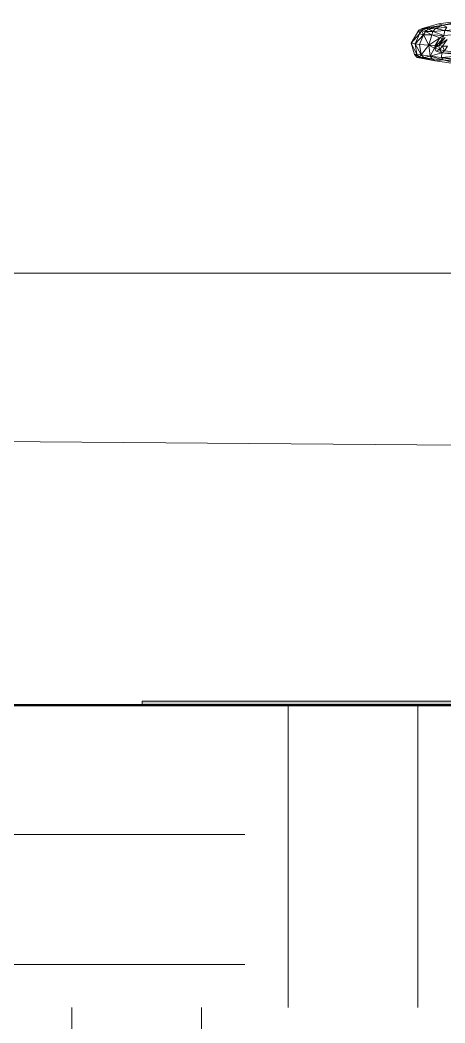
# Model space of a CAD drawing. Header units: inches. Extents: x -4179 to 1631, y -360 to 585.
# Drawn here: x 1400.4 to 1429.9, y -52 to 17.6 of the extents above; entities that cross this region are included whole.
import ezdxf

# ---------------------------------------------------------------- set-up
doc = ezdxf.new("R2010")
doc.units = ezdxf.units.IN
doc.header["$MEASUREMENT"] = 0
doc.linetypes.add('Aligning Line 1_8_', pattern=[0.25, 0.125, -0.125])
doc.linetypes.add('Grid Line 1_2_', pattern=[0.875, 0.5, -0.125, 0.125, -0.125])
for name, color, linetype, lineweight in [('0-5', 10, 'Continuous', 5), ('0-7', 7, 'Continuous', 9), ('A-FLOR-LEVL-1', 51, 'Grid Line 1_2_', 9), ('A-GENM', 5, 'Continuous', 9), ('C-PRKG-1', 55, 'Continuous', 9), ('C-PRKG-2', 7, 'Continuous', 9), ('C-TOPO', 7, 'Continuous', 9), ('C-TOPO-1', 250, 'Continuous', 50), ('G-ANNO-SYMB', 111, 'Aligning Line 1_8_', 9), ('G-ANNO-SYMB-2', 147, 'Aligning Line 1_8_', 9)]:
    doc.layers.add(name, color=color, linetype=linetype, lineweight=lineweight)
pattern_1 = [(0, (0, 0), (24, 24), [24, -24]), (0, (0, 9), (24, 24), [24, -24]), (0, (0, 18), (24, 24), [24, -24]), (90, (3, 21), (-24, 24), [24, -24]), (90, (12, 21), (-24, 24), [24, -24]), (90, (21, 21), (-24, 24), [24, -24])]

# ---------------------------------------------------------------- blocks, each defined once
blk = doc.blocks.new('CTR - 2nd Phase_rvt-2-BUILDING ELEVATION - SOUTH')
at = {"layer": 'A-FLOR-LEVL-1'}
for p, q in [((9609.49, 0), (12558.481, 0)), ((9609.49, -30), (12558.481, -30))]:
    blk.add_line(p, q, dxfattribs=at)
blk = doc.blocks.new('Parking_Stall_Multiple2 - street parking-1355854-BUILDING ELEVATION - SOUTH')
at = {"layer": 'C-PRKG-1'}
blk.add_hatch(color=256, dxfattribs=at).paths.add_polyline_path([(12418.725, -29.969), (12461.78, -29.969), (12461.78, -29.719), (12383.536, -29.719), (12383.536, -29.969), (12415.97, -29.969)], flags=0)
at = {"layer": 'C-PRKG-2'}
for p, q in [((12383.536, -29.719), (12461.78, -29.719)), ((12383.536, -29.719), (12383.536, -29.969)), ((12461.78, -29.969), (12383.536, -29.969))]:
    blk.add_line(p, q, dxfattribs=at)
blk = doc.blocks.new('Land_Rover_Evoque_-_SUV_Car_Vehicle_Automobile_13067 - Land Rover EVOQUE_dwg-V31-BUILDING ELEVATION - SOUTH')
at = {"layer": 'A-GENM'}
for p, q in [((12405.975, 17.558), (12404.099, 17.289)), ((12405.975, 17.558), (12404.389, 17.213)), ((12406.109, 17.406), (12404.389, 17.213)), ((12402.728, 16.847), (12402.188, 15.945)), ((12402.959, 16.982), (12402.728, 16.847)), ((12402.766, 16.598), (12402.728, 16.847)), ((12402.92, 16.81), (12402.728, 16.847)), ((12402.766, 16.598), (12402.92, 16.81)), ((12402.958, 16.977), (12402.92, 16.81)), ((12402.92, 16.81), (12403.114, 16.963)), ((12403.191, 16.772), (12402.92, 16.81)), ((12403.037, 16.541), (12402.92, 16.81)), ((12404.099, 17.289), (12402.959, 16.982)), ((12404.389, 17.213), (12402.959, 16.982)), ((12402.959, 16.982), (12403.114, 16.963)), ((12403.191, 16.772), (12403.037, 16.541)), ((12404.389, 17.213), (12403.114, 16.963)), ((12403.385, 16.944), (12403.114, 16.963)), ((12403.191, 16.772), (12403.114, 16.963)), ((12403.385, 16.944), (12403.191, 16.772)), ((12403.191, 16.772), (12403.693, 16.772)), ((12403.191, 16.772), (12403.617, 16.523)), ((12404.389, 17.213), (12403.385, 16.944)), ((12403.385, 16.944), (12403.886, 16.983)), ((12403.385, 16.944), (12403.693, 16.772)), ((12403.693, 16.772), (12403.617, 16.523)), ((12403.693, 16.772), (12403.886, 16.983)), ((12403.693, 16.772), (12404.525, 16.83)), ((12404.447, 16.484), (12403.693, 16.772)), ((12404.389, 17.213), (12403.886, 16.983)), ((12403.886, 16.983), (12404.66, 17.06)), ((12403.886, 16.983), (12404.525, 16.83)), ((12404.389, 17.213), (12404.099, 17.289)), ((12404.389, 17.213), (12404.66, 17.06)), ((12404.447, 16.484), (12404.525, 16.83)), ((12404.66, 17.06), (12404.525, 16.83)), ((12406.245, 16.965), (12404.525, 16.83)), ((12406.129, 16.619), (12404.525, 16.83)), ((12402.766, 16.598), (12402.188, 15.945)), ((12402.459, 15.907), (12402.766, 16.598)), ((12403.037, 16.541), (12402.459, 15.907)), ((12403.037, 16.541), (12402.766, 16.598)), ((12403.037, 16.541), (12402.767, 15.869)), ((12403.617, 16.523), (12403.037, 16.541)), ((12403.424, 15.812), (12403.037, 16.541)), ((12403.617, 16.523), (12403.424, 15.812)), ((12404.178, 16.331), (12403.424, 15.812)), ((12404.447, 16.484), (12403.617, 16.523)), ((12404.178, 16.331), (12403.617, 16.523)), ((12404.178, 16.331), (12403.812, 15.601)), ((12403.812, 15.601), (12404.37, 16.255)), ((12404.178, 16.331), (12403.849, 15.793)), ((12404.028, 16.032), (12404.037, 16.101)), ((12404.101, 15.794), (12404.544, 16.351)), ((12404.101, 15.794), (12404.37, 16.255)), ((12404.101, 15.794), (12404.68, 16.216)), ((12404.447, 16.484), (12404.178, 16.331)), ((12404.178, 16.331), (12404.37, 16.255)), ((12404.447, 16.484), (12404.37, 16.255)), ((12404.487, 16.279), (12404.37, 16.255)), ((12404.37, 16.255), (12404.445, 16.263)), ((12404.371, 15.736), (12404.68, 16.216)), ((12406.129, 16.619), (12404.447, 16.484)), ((12402.188, 15.945), (12402.422, 15.157)), ((12402.459, 15.907), (12402.188, 15.945)), ((12402.188, 15.945), (12402.576, 15.177)), ((12402.767, 15.869), (12402.459, 15.907)), ((12402.459, 15.907), (12402.576, 15.177)), ((12402.459, 15.907), (12402.885, 15.139)), ((12403.424, 15.812), (12402.767, 15.869)), ((12402.767, 15.869), (12402.885, 15.139)), ((12403.424, 15.812), (12402.885, 15.139)), ((12403.849, 15.793), (12403.424, 15.812)), ((12403.812, 15.601), (12403.424, 15.812)), ((12403.424, 15.812), (12403.504, 15.063)), ((12403.812, 15.601), (12403.504, 15.063)), ((12403.812, 15.601), (12404.101, 15.794)), ((12403.849, 15.793), (12403.812, 15.601)), ((12403.812, 15.601), (12403.927, 15.409)), ((12403.812, 15.601), (12404.159, 15.505)), ((12403.927, 15.409), (12404.159, 15.505)), ((12403.927, 15.409), (12404.314, 15.294)), ((12404.159, 15.505), (12404.101, 15.794)), ((12404.159, 15.505), (12404.101, 15.794)), ((12404.101, 15.794), (12404.371, 15.736)), ((12404.159, 15.505), (12404.371, 15.736)), ((12404.507, 15.429), (12404.159, 15.505)), ((12404.314, 15.294), (12404.159, 15.505)), ((12404.159, 15.505), (12404.507, 15.429)), ((12404.314, 15.294), (12404.507, 15.429)), ((12404.371, 15.736), (12404.719, 15.736)), ((12404.371, 15.736), (12404.507, 15.429)), ((12404.719, 15.736), (12404.507, 15.429)), ((12406.034, 15.256), (12404.507, 15.429)), ((12404.507, 15.429), (12406.034, 15.256)), ((12402.576, 15.177), (12402.422, 15.157)), ((12402.422, 15.157), (12402.616, 14.965)), ((12402.422, 15.157), (12402.77, 14.985)), ((12402.579, 15.176), (12402.885, 15.139)), ((12402.579, 15.174), (12402.77, 14.985)), ((12402.77, 14.985), (12402.616, 14.965)), ((12402.616, 14.965), (12403.854, 14.734)), ((12402.77, 14.985), (12402.885, 15.139)), ((12402.77, 14.985), (12403.854, 14.734)), ((12402.77, 14.985), (12403.078, 14.966)), ((12402.885, 15.139), (12403.078, 14.966)), ((12402.885, 15.139), (12403.504, 15.063)), ((12403.078, 14.966), (12403.504, 15.063)), ((12403.854, 14.734), (12403.078, 14.966)), ((12403.078, 14.966), (12403.658, 14.871)), ((12404.314, 15.294), (12403.504, 15.063)), ((12403.504, 15.063), (12403.658, 14.871)), ((12403.504, 15.063), (12404.412, 14.794)), ((12403.504, 15.063), (12404.296, 14.967)), ((12403.854, 14.734), (12403.658, 14.871)), ((12403.658, 14.871), (12404.412, 14.794)), ((12403.854, 14.734), (12404.412, 14.794)), ((12403.854, 14.734), (12405.613, 14.465)), ((12404.314, 15.294), (12404.296, 14.967)), ((12406.016, 15.102), (12404.296, 14.967)), ((12404.412, 14.794), (12404.296, 14.967)), ((12405.959, 14.621), (12404.296, 14.967)), ((12405.978, 14.775), (12404.296, 14.967)), ((12404.314, 15.294), (12406.016, 15.102)), ((12404.314, 15.294), (12406.034, 15.256)), ((12404.412, 14.794), (12405.613, 14.465)), ((12404.412, 14.794), (12405.959, 14.621))]:
    blk.add_line(p, q, dxfattribs=at)
blk = doc.blocks.new('Land_Rover_Evoque_-_SUV_Car_Vehicle_Automobile_13067 - Land_Rover_Evoque_-_SUV_Car_Vehicle_Automobile_13067-V32-BUILDING ELEVATION - SOUTH')
blk.add_blockref('Land_Rover_Evoque_-_SUV_Car_Vehicle_Automobile_13067 - Land Rover EVOQUE_dwg-V31-BUILDING ELEVATION - SOUTH', (0, 0))
blk = doc.blocks.new('CTR  - Topography_rvt-2-BUILDING ELEVATION - SOUTH')
at = {"layer": 'C-TOPO'}
h = blk.add_hatch(dxfattribs=at)
h.set_pattern_fill('FP_70', color=256, style=0, pattern_type=2)
h.set_pattern_definition(pattern_1)
h.paths.add_polyline_path([(12365.587, -206.506), (12375.069, -206.506), (12375.069, -30), (12326.589, -30), (12326.589, -206.506), (12357.341, -206.506)], flags=0)
h = blk.add_hatch(dxfattribs=at)
h.set_pattern_fill('FP_70', color=256, style=0, pattern_type=2)
h.set_pattern_definition(pattern_1)
h.paths.add_polyline_path([(12375.069, -206.506), (12461.78, -206.506), (12461.78, -30), (12375.069, -30), (12375.069, -114.821)], flags=0)
for p, q in [((12405.501, -11.957), (12222.714, -10.498)), ((12375.069, -30), (12461.78, -30))]:
    blk.add_line(p, q, dxfattribs=at)
at = {"layer": 'C-TOPO-1'}
for p, q in [((12375.069, -30), (12357.341, -30)), ((12461.78, -30), (12375.069, -30))]:
    blk.add_line(p, q, dxfattribs=at)
at = {"layer": '0-7'}
for name in ['Land_Rover_Evoque_-_SUV_Car_Vehicle_Automobile_13067 - Land_Rover_Evoque_-_SUV_Car_Vehicle_Automobile_13067-V32-BUILDING ELEVATION - SOUTH', 'Parking_Stall_Multiple2 - street parking-1355854-BUILDING ELEVATION - SOUTH']:
    blk.add_blockref(name, (0, 0), dxfattribs=at)
blk = doc.blocks.new('CTR - 1st Phase - Common Walls_rvt-2-BUILDING ELEVATION - SOUTH')
at = {"layer": 'A-FLOR-LEVL-1'}
for p, q in [((9609.49, 0), (12558.481, 0)), ((9609.49, -30), (12558.481, -30))]:
    blk.add_line(p, q, dxfattribs=at)
at = {"layer": 'G-ANNO-SYMB-2'}
blk.add_line((9706.236, 0), (12461.78, 0), dxfattribs=at)
blk = doc.blocks.new('CTR - 1st Phase -Stairs _ Elevators_rvt-2-BUILDING ELEVATION - SOUTH')
at = {"layer": 'A-FLOR-LEVL-1'}
for p, q in [((9609.49, 0), (12558.481, 0)), ((9609.49, -30), (12558.481, -30))]:
    blk.add_line(p, q, dxfattribs=at)

msp = doc.modelspace()

# ---------------------------------------------------------------- linework, layer by layer
at = {"layer": 'A-FLOR-LEVL-1'}
for p, q in [((-1364.3938, 0), (1583.0971, 0)), ((-1364.3938, -30), (1583.0971, -30))]:
    msp.add_line(p, q, dxfattribs=at)
at = {"layer": 'G-ANNO-SYMB'}
msp.add_line((-1268.3977, 0), (1487.1463, 0), dxfattribs=at)

# ---------------------------------------------------------------- block references
at = {"layer": '0-5'}
for name in ['CTR - 2nd Phase_rvt-2-BUILDING ELEVATION - SOUTH', 'CTR - 1st Phase - Common Walls_rvt-2-BUILDING ELEVATION - SOUTH', 'CTR - 1st Phase -Stairs _ Elevators_rvt-2-BUILDING ELEVATION - SOUTH', 'CTR  - Topography_rvt-2-BUILDING ELEVATION - SOUTH']:
    msp.add_blockref(name, (-10974.6342, 0), dxfattribs=at)

doc.saveas('drawing.dxf')
